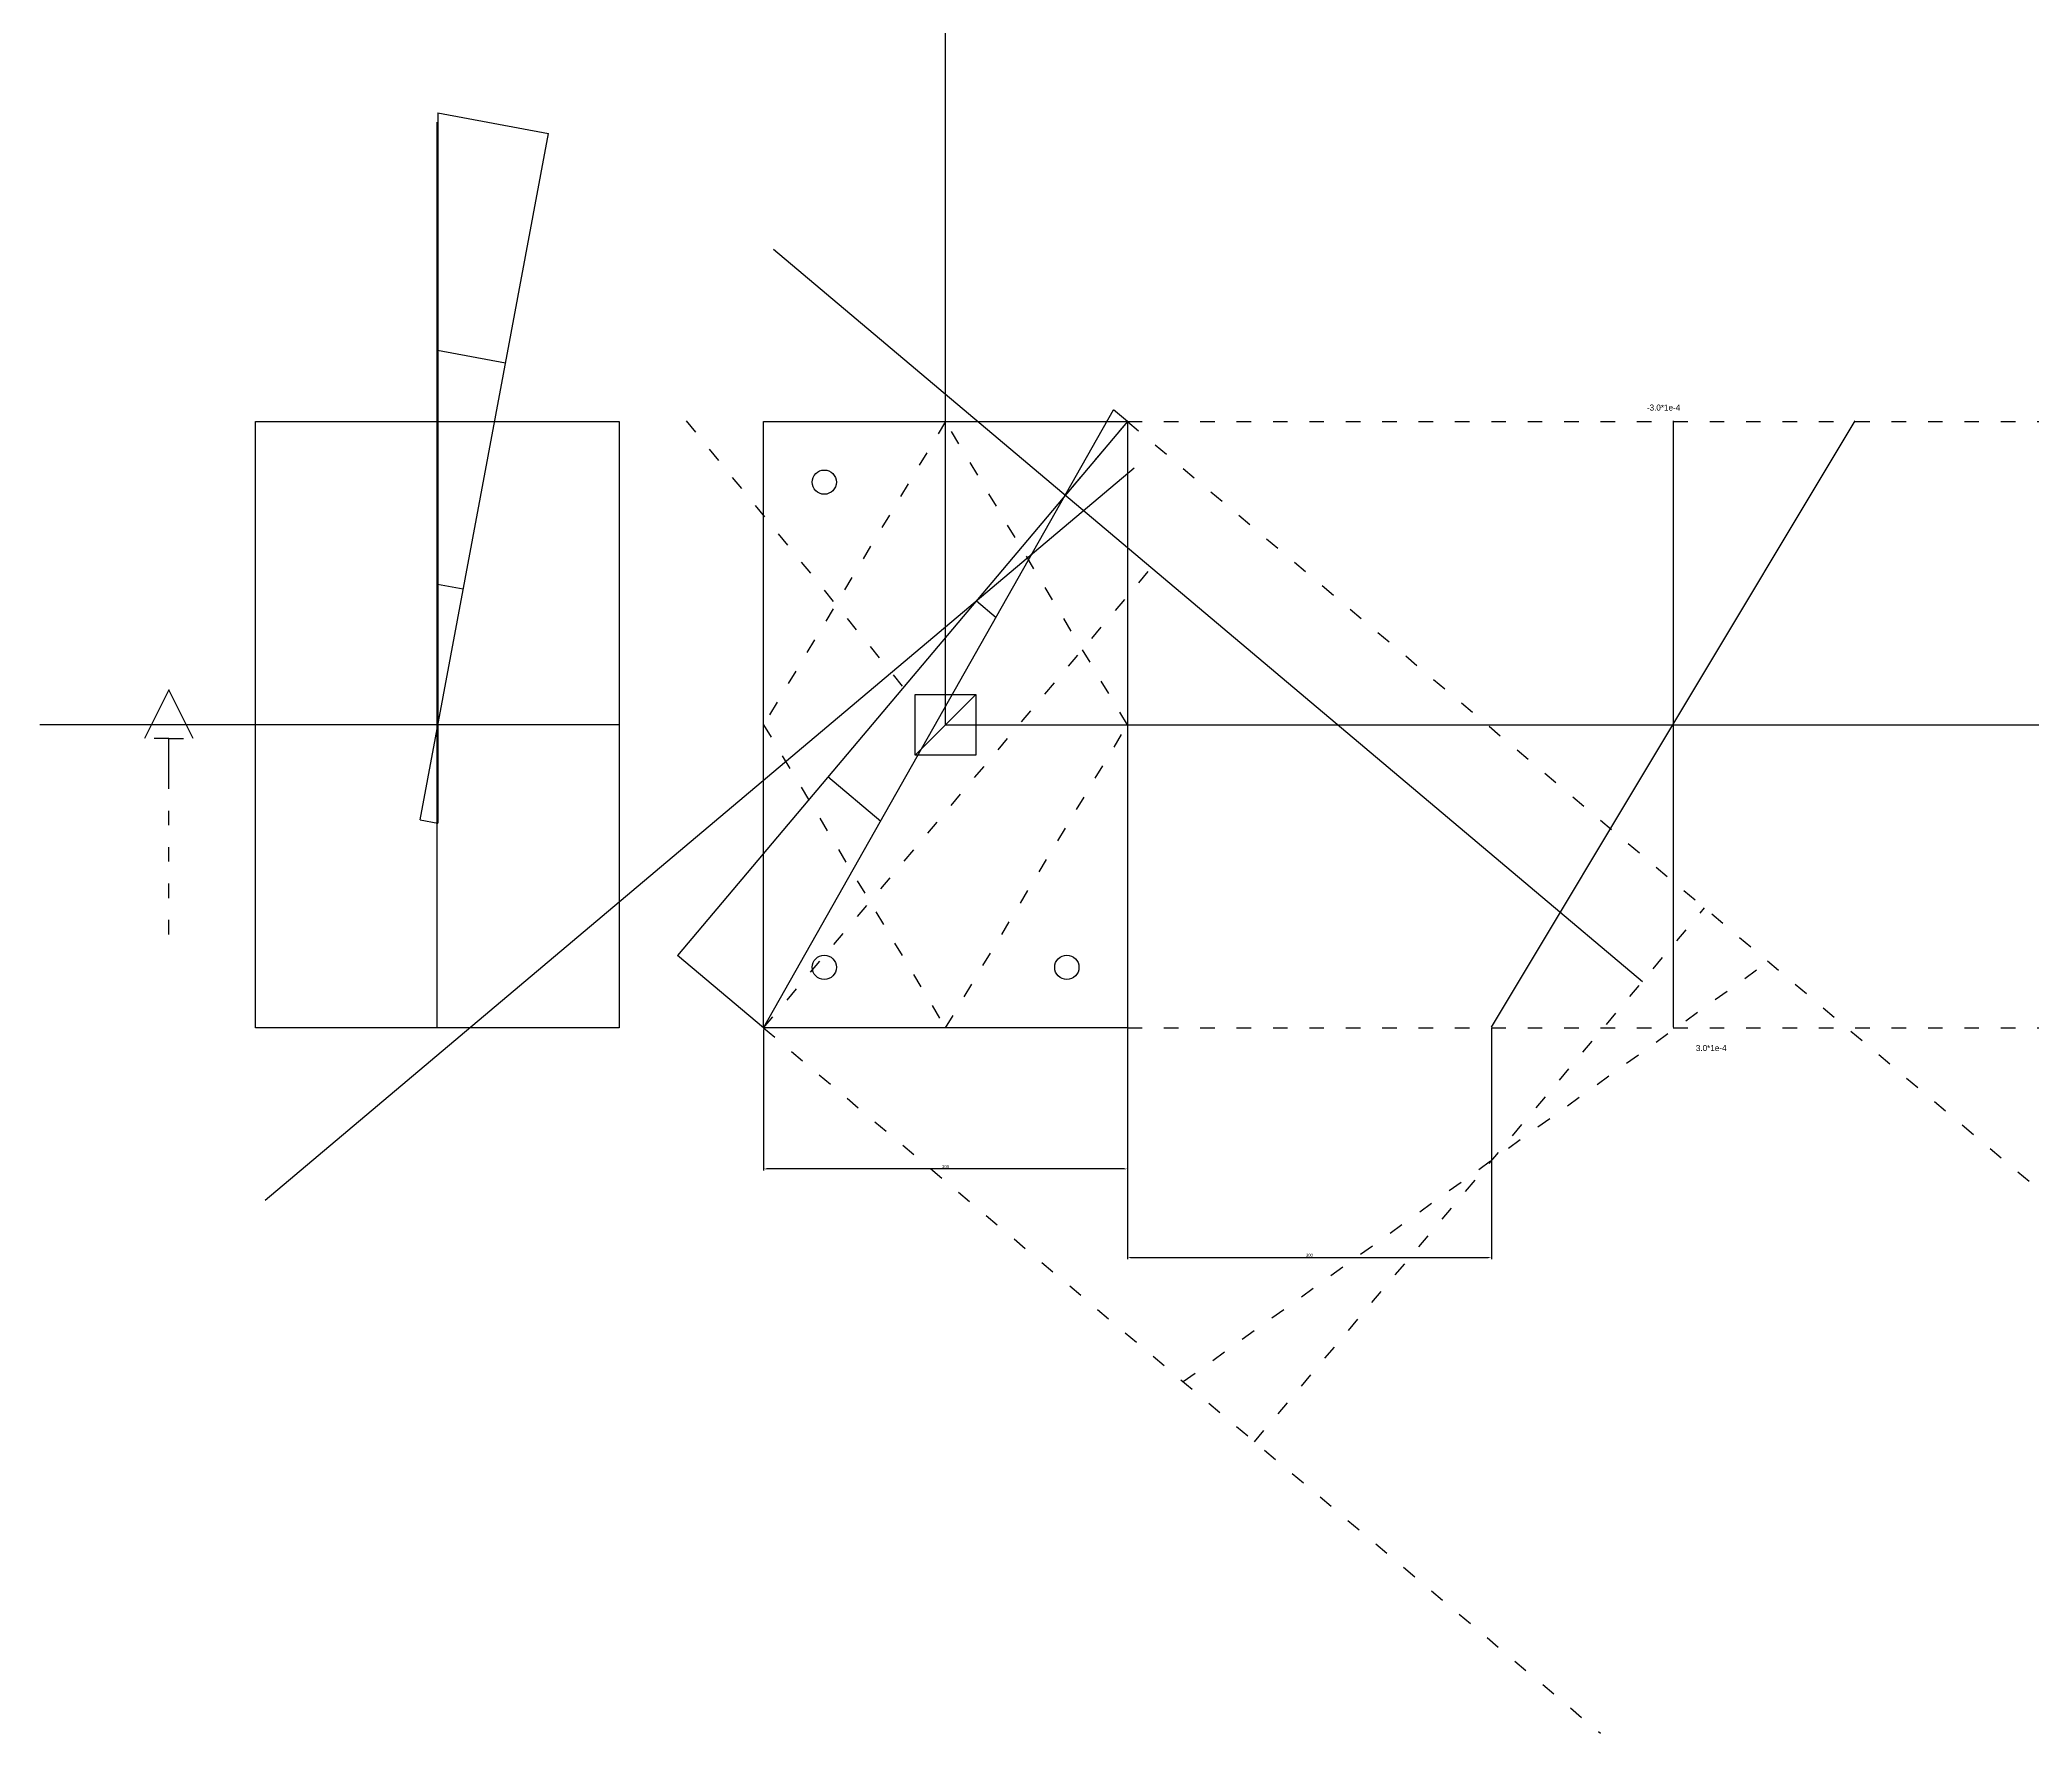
# Model space of a CAD drawing. Header units: millimetres. Extents: x 4 to 83686, y -18920 to 13991.
# Drawn here: x 63611 to 65253, y -6251 to -4855 of the extents above; entities that cross this region are included whole.
import ezdxf

# ---------------------------------------------------------------- set-up
doc = ezdxf.new("R2010")
doc.units = ezdxf.units.MM
doc.header["$PDMODE"] = 35
doc.header["$PDSIZE"] = -2.5
doc.linetypes.add('ACAD_ISO03W100', pattern=[30, 12, -18])
doc.dimstyles.new('ISO-25', dxfattribs={"dimtxt": 2.5, "dimasz": 2.5, "dimexe": 1.25, "dimexo": 0.625, "dimtad": 1, "dimtxsty": 'Standard', "dimcen": 2.5, "dimadec": 0, "dimazin": 0, "dimtfac": 1, "dimtmove": 0, "dimatfit": 3, "dimfxl": 1, "dimarcsym": 0})

# ---------------------------------------------------------------- blocks, each defined once
blk = doc.blocks.new('*D1')
at = {"color": 0, "lineweight": -2}
for p, q in [((64507.6, -5670.1), (64507.6, -5860)), ((64807.6, -5669.5), (64807.6, -5860)), ((64510.1, -5858.7), (64805.1, -5858.7))]:
    blk.add_line(p, q, dxfattribs=at)
at = {"color": 0}
for points in [[(64510.1, -5858.3), (64510.1, -5859.2), (64507.6, -5858.7)], [(64805.1, -5858.3), (64805.1, -5859.2), (64807.6, -5858.7)]]:
    blk.add_solid(points, dxfattribs=at)
at = {"layer": 'Defpoints', "color": 0}
for p in [(64507.6, -5669.5), (64807.6, -5668.8), (64807.6, -5858.7)]:
    blk.add_point(p, dxfattribs=at)
at = {"color": 0, "insert": (64657.6, -5856.9), "char_height": 2.5, "attachment_point": 5}
blk.add_mtext('300', dxfattribs=at)
blk = doc.blocks.new('*D2')
at = {"color": 0, "lineweight": -2}
for p, q in [((64207.6, -5670.7), (64207.6, -5787)), ((64507.6, -5670.7), (64507.6, -5787)), ((64505.1, -5785.7), (64210.1, -5785.7))]:
    blk.add_line(p, q, dxfattribs=at)
at = {"color": 0}
for points in [[(64210.1, -5785.3), (64210.1, -5786.1), (64207.6, -5785.7)], [(64505.1, -5785.3), (64505.1, -5786.1), (64507.6, -5785.7)]]:
    blk.add_solid(points, dxfattribs=at)
at = {"layer": 'Defpoints', "color": 0}
for p in [(64207.6, -5670.1), (64507.6, -5670.1), (64207.6, -5785.7)]:
    blk.add_point(p, dxfattribs=at)
at = {"color": 0, "insert": (64357.6, -5783.8), "char_height": 2.5, "attachment_point": 5}
blk.add_mtext('300', dxfattribs=at)
blk = doc.blocks.new('Strain')
at = {"color": 5}
for p, q in [((0, 0), (288.6, 509.6)), ((300, 500), (288.6, 509.6)), ((300, 500), (-71, 59.8)), ((175.4, 352.2), (191.8, 338.4)), ((96.6, 170.2), (53, 206.9)), ((0, 0), (-71, 59.8))]:
    blk.add_line(p, q, dxfattribs=at)

msp = doc.modelspace()

# ---------------------------------------------------------------- linework, layer by layer
at = {"color": 6}
for p, q in [((64357.6164, -5419.4749), (64357.6164, 13990.5951)), ((64332.6164, -5444.4749), (64382.6164, -5394.4749)), ((64357.6164, -5419.4749), (83585.1116, -5419.4749))]:
    msp.add_line(p, q, dxfattribs=at)
at = {"color": 5}
for p, q in [((63938.5961, -5669.4749), (63938.5961, -4922.8266)), ((64507.6164, -5169.4749), (64136.6449, -5609.6632)), ((64207.6164, -5669.4749), (64496.2083, -5159.8607)), ((64507.6164, -5169.4749), (64496.2083, -5159.8607)), ((64383.0305, -5317.3063), (64399.369, -5331.0756)), ((63717.2999, -5390.8047), (63697.2999, -5430.8047)), ((63737.2999, -5430.8047), (63717.2999, -5390.8047)), ((64088.5961, -5419.4749), (63610.9256, -5419.4749)), ((63717.2999, -5470.8047), (63717.2999, -5430.8047)), ((64304.2164, -5499.3083), (64260.6148, -5462.5627)), ((64207.6164, -5669.4749), (64136.6449, -5609.6632))]:
    msp.add_line(p, q, dxfattribs=at)
at = {"color": 2}
for p, q in [((64215.761, -5027.4627), (64932.1779, -5631.2275)), ((64807.6164, -5668.8499), (65107.6164, -5168.8499)), ((64957.6164, -5168.8499), (64957.6164, -5668.8499)), ((63796.7407, -5811.4871), (64513.1576, -5207.7223))]:
    msp.add_line(p, q, dxfattribs=at)
at = {"color": 2, "linetype": 'ACAD_ISO03W100'}
for p, q in [((64143.8656, -5169.0271), (64332.6164, -5400.7991)), ((64507.6164, -5169.4749), (64456.3925, -5230.2563)), ((64507.6164, -5169.4749), (66037.3613, -5169.4749)), ((64507.6164, -5169.4749), (65253.1456, -5797.7744)), ((64207.6164, -5669.4749), (64527.364, -5290.068)), ((64612.4303, -6010.6344), (64983.4018, -5570.4461)), ((64553.5569, -5961.0185), (65035.9184, -5614.7048)), ((64207.6164, -5669.4749), (64897.4963, -6250.8755)), ((64507.6164, -5669.4749), (66154.9397, -5669.4749))]:
    msp.add_line(p, q, dxfattribs=at)
at = {"color": 5, "linetype": 'ACAD_ISO03W100'}
for p, q in [((64357.6164, -5169.4749), (64207.6164, -5419.4749)), ((64507.6164, -5419.4749), (64357.6164, -5169.4749)), ((64207.6164, -5419.4749), (64357.6164, -5669.4749)), ((64357.6164, -5669.4749), (64507.6164, -5419.4749)), ((63717.2999, -5430.8047), (63697.2999, -5430.8047)), ((63717.2999, -5430.8047), (63737.2999, -5430.8047)), ((63717.2999, -5592.3513), (63717.2999, -5470.8047))]:
    msp.add_line(p, q, dxfattribs=at)
at = {"color": 3}
for points in [[(63788.5961, -5169.4749), (64088.5961, -5169.4749), (64088.5961, -5669.4749), (63788.5961, -5669.4749)], [(64207.6164, -5169.4749), (64507.6164, -5169.4749), (64507.6164, -5669.4749), (64207.6164, -5669.4749)], [(64332.6164, -5394.4749), (64382.6164, -5394.4749), (64382.6164, -5444.4749), (64332.6164, -5444.4749)]]:
    msp.add_lwpolyline(points, close=True, dxfattribs=at)
at = {"color": 5}
for centre in [(64257.6164, -5219.4749), (64257.6164, -5619.4749), (64457.6164, -5619.4749)]:
    msp.add_circle(centre, 10, dxfattribs=at)

# ---------------------------------------------------------------- block references
at = {"color": 5, "rotation": 209.5226564099303}
msp.add_blockref('Strain', (63939.0059, -4914.9223), dxfattribs=at)

# ---------------------------------------------------------------- texts
at = {"color": 2, "char_height": 5, "width": 208.013002, "attachment_point": 1}
for s, insert in [('-3.0*1e-4', (64935.8407, -5155.492)), ('3.0*1e-4', (64976.2342, -5683.5304))]:
    msp.add_mtext(s, dxfattribs=dict(at, insert=insert))

# ---------------------------------------------------------------- dimensions: what is measured, and where the dimension line sits
at = {"color": 2}
for base, p1, p2, picture, middle in [((64207.6164, -5785.7179), (64507.6164, -5670.0999), (64207.6164, -5670.0999), '*D2', (64357.6164, -5783.8429)), ((64807.6164, -5858.7484), (64507.6164, -5669.4749), (64807.6164, -5668.8499), '*D1', (64657.6164, -5856.8734))]:
    dim = msp.add_linear_dim(base=base, p1=p1, p2=p2, dimstyle='ISO-25', dxfattribs=at)
    dim.commit()
    dim.dimension.update_dxf_attribs({"geometry": picture, "text_midpoint": middle})

doc.saveas('drawing.dxf')
